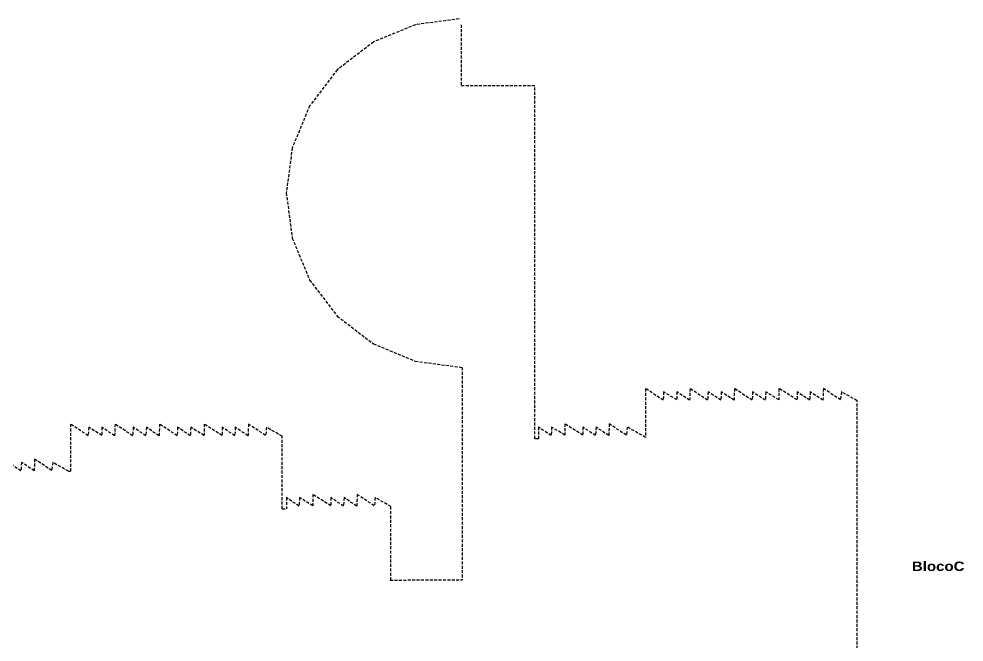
# Model space of a CAD drawing. Header units: millimetres. Extents: x 2090 to 2270, y 1357 to 1514.
# Drawn here: x 2176.6 to 2257.1, y 1460.7 to 1513.7 of the extents above; entities that cross this region are included whole.
import ezdxf

# ---------------------------------------------------------------- set-up
doc = ezdxf.new("R2010")
doc.units = ezdxf.units.MM
doc.linetypes.add('HIDDEN', pattern=[0.375, 0.25, -0.125])
doc.layers.add('PROJ', color=1, linetype='HIDDEN')
doc.layers.add('TEXTO-CARIMBO-EDITAVEL', color=3, linetype='Continuous')
doc.styles.add('ARIAL', font='')
doc.styles.get('ARIAL').set_extended_font_data('Arial Black')

msp = doc.modelspace()

# ---------------------------------------------------------------- linework, layer by layer
at = {"layer": 'PROJ'}
for p, q in [((2214.09835, 1513.73086), (2210.37408, 1513.24055)), ((2210.37408, 1513.24055), (2206.80111, 1511.76058)), ((2214.27335, 1513.23086), (2214.27335, 1508.03086)), ((2206.80111, 1511.76058), (2203.73293, 1509.40628)), ((2203.73293, 1509.40628), (2201.37864, 1506.3381)), ((2220.53811, 1508.03086), (2214.27335, 1508.03086)), ((2220.53811, 1478.03086), (2220.53811, 1508.03086)), ((2201.37864, 1506.3381), (2199.89866, 1502.76513)), ((2199.89866, 1502.76513), (2199.39387, 1498.93086)), ((2199.39387, 1498.93086), (2199.89866, 1495.09659)), ((2199.89866, 1495.09659), (2201.37864, 1491.52362)), ((2201.37864, 1491.52362), (2203.73293, 1488.45544)), ((2203.73293, 1488.45544), (2206.80111, 1486.10114)), ((2206.80111, 1486.10114), (2210.37408, 1484.62117)), ((2210.37408, 1484.62117), (2214.34335, 1484.0986)), ((2214.34335, 1484.0986), (2214.34335, 1466.00586)), ((2229.95786, 1482.29698), (2229.95867, 1478.14028)), ((2231.45766, 1481.3017), (2229.95786, 1482.29698)), ((2231.49637, 1482.02051), (2231.45766, 1481.3017)), ((2232.61826, 1481.33086), (2231.49637, 1482.02051)), ((2232.61826, 1482.02051), (2232.61826, 1481.33086)), ((2233.70145, 1481.3017), (2232.61826, 1482.02051)), ((2233.74016, 1482.29698), (2233.70145, 1481.3017)), ((2235.23996, 1481.3017), (2233.74016, 1482.29698)), ((2235.27867, 1482.02051), (2235.23996, 1481.3017)), ((2236.36186, 1481.3017), (2235.27867, 1482.02051)), ((2236.40056, 1482.02051), (2236.36186, 1481.3017)), ((2237.48375, 1481.3017), (2236.40056, 1482.02051)), ((2237.52216, 1482.29698), (2237.48375, 1481.3017)), ((2239.02196, 1481.3017), (2237.52216, 1482.29698)), ((2239.06067, 1482.02051), (2239.02196, 1481.3017)), ((2240.14386, 1481.3017), (2239.06067, 1482.02051)), ((2240.18256, 1482.02051), (2240.14386, 1481.3017)), ((2241.30416, 1481.33086), (2240.18256, 1482.02051)), ((2241.30416, 1482.29698), (2241.30416, 1481.33086)), ((2242.84267, 1481.33086), (2241.30416, 1482.29698)), ((2242.84267, 1482.02051), (2242.84267, 1481.33086)), ((2243.92586, 1481.3017), (2242.84267, 1482.02051)), ((2243.96456, 1482.02051), (2243.92586, 1481.3017)), ((2245.04775, 1481.3017), (2243.96456, 1482.02051)), ((2245.08616, 1482.29698), (2245.04775, 1481.3017)), ((2246.54202, 1481.33086), (2245.08616, 1482.29698)), ((2246.62467, 1482.02051), (2246.54202, 1481.33086)), ((2247.95811, 1481.26522), (2246.62467, 1482.02051)), ((2247.95811, 1452.65586), (2247.95811, 1481.26522)), ((2181.04835, 1479.27698), (2181.04913, 1475.26528)), ((2182.54816, 1478.2817), (2181.04835, 1479.27698)), ((2182.58686, 1479.00051), (2182.54816, 1478.2817)), ((2183.70876, 1478.31086), (2182.58686, 1479.00051)), ((2183.70876, 1479.00051), (2183.70876, 1478.31086)), ((2184.79195, 1478.2817), (2183.70876, 1479.00051)), ((2184.83065, 1479.27698), (2184.79195, 1478.2817)), ((2186.33045, 1478.2817), (2184.83065, 1479.27698)), ((2186.36916, 1479.00051), (2186.33045, 1478.2817)), ((2187.45235, 1478.2817), (2186.36916, 1479.00051)), ((2187.49106, 1479.00051), (2187.45235, 1478.2817)), ((2188.57425, 1478.2817), (2187.49106, 1479.00051)), ((2188.61265, 1479.27698), (2188.57425, 1478.2817)), ((2190.11245, 1478.2817), (2188.61265, 1479.27698)), ((2190.15116, 1479.00051), (2190.11245, 1478.2817)), ((2191.23435, 1478.2817), (2190.15116, 1479.00051)), ((2191.27306, 1479.00051), (2191.23435, 1478.2817)), ((2192.39465, 1478.31086), (2191.27306, 1479.00051)), ((2192.39465, 1479.27698), (2192.39465, 1478.31086)), ((2193.93316, 1478.31086), (2192.39465, 1479.27698)), ((2193.93316, 1479.00051), (2193.93316, 1478.31086)), ((2195.01635, 1478.2817), (2193.93316, 1479.00051)), ((2195.05506, 1479.00051), (2195.01635, 1478.2817)), ((2196.13825, 1478.2817), (2195.05506, 1479.00051)), ((2196.17665, 1479.27698), (2196.13825, 1478.2817)), ((2197.63251, 1478.31086), (2196.17665, 1479.27698)), ((2197.71516, 1479.00051), (2197.63251, 1478.31086)), ((2199.04848, 1478.24528), (2197.71516, 1479.00051)), ((2221.92386, 1478.3017), (2220.84067, 1479.02051)), ((2220.84067, 1479.02051), (2220.84067, 1478.02904)), ((2221.96256, 1479.02051), (2221.92386, 1478.3017)), ((2223.08416, 1478.33086), (2221.96256, 1479.02051)), ((2223.08416, 1479.29698), (2223.08416, 1478.33086)), ((2224.62267, 1478.33086), (2223.08416, 1479.29698)), ((2224.62267, 1479.02051), (2224.62267, 1478.33086)), ((2225.70586, 1478.3017), (2224.62267, 1479.02051)), ((2225.74456, 1479.02051), (2225.70586, 1478.3017)), ((2226.82775, 1478.3017), (2225.74456, 1479.02051)), ((2226.86616, 1479.29698), (2226.82775, 1478.3017)), ((2228.32202, 1478.33086), (2226.86616, 1479.29698)), ((2228.40467, 1479.02051), (2228.32202, 1478.33086)), ((2229.95867, 1478.14028), (2228.40467, 1479.02051)), ((2199.05153, 1472.06722), (2199.04848, 1478.24528)), ((2220.84067, 1478.02904), (2220.53811, 1478.03086)), ((2177.98665, 1476.29698), (2177.94825, 1475.3017)), ((2179.44251, 1475.33086), (2177.98665, 1476.29698)), ((2176.82635, 1475.3017), (2175.74316, 1476.02051)), ((2176.86506, 1476.02051), (2176.82635, 1475.3017)), ((2177.94825, 1475.3017), (2176.86506, 1476.02051)), ((2179.52516, 1476.02051), (2179.44251, 1475.33086)), ((2180.85848, 1475.26528), (2179.52516, 1476.02051)), ((2180.85848, 1475.26528), (2181.04913, 1475.26528)), ((2201.64441, 1473.29698), (2201.64441, 1472.33086)), ((2203.18291, 1472.33086), (2201.64441, 1473.29698)), ((2205.42641, 1473.29698), (2205.388, 1472.3017)), ((2206.88226, 1472.33086), (2205.42641, 1473.29698)), ((2200.4841, 1472.3017), (2199.40091, 1473.02051)), ((2199.40091, 1473.02051), (2199.40091, 1472.06722)), ((2200.52281, 1473.02051), (2200.4841, 1472.3017)), ((2201.64441, 1472.33086), (2200.52281, 1473.02051)), ((2203.18291, 1473.02051), (2203.18291, 1472.33086)), ((2204.2661, 1472.3017), (2203.18291, 1473.02051)), ((2204.30481, 1473.02051), (2204.2661, 1472.3017)), ((2205.388, 1472.3017), (2204.30481, 1473.02051)), ((2206.96491, 1473.02051), (2206.88226, 1472.33086)), ((2208.29824, 1472.26528), (2206.96491, 1473.02051)), ((2208.30132, 1466.00586), (2208.29824, 1472.26528)), ((2199.05153, 1472.06722), (2199.40091, 1472.06722)), ((2208.22835, 1466.01086), (2214.31835, 1466.03086))]:
    msp.add_line(p, q, dxfattribs=at)

# ---------------------------------------------------------------- texts
at = {"layer": 'TEXTO-CARIMBO-EDITAVEL', "ltscale": 0.35, "style": 'ARIAL'}
msp.add_text('BlocoC', height=0.8, dxfattribs=at).set_placement((2252.61292, 1466.78258))

doc.saveas('drawing.dxf')
